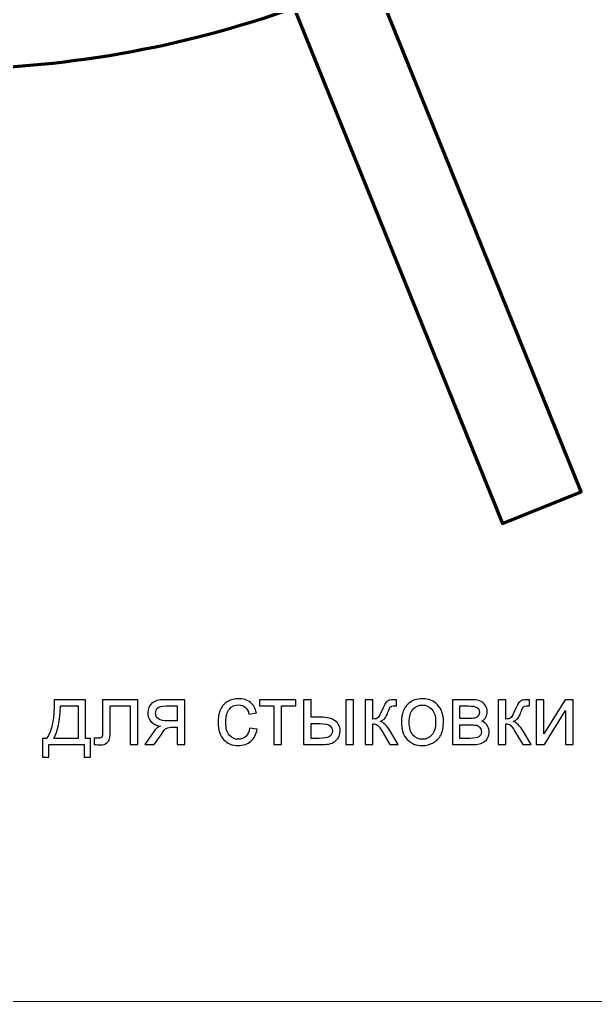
# Model space of a CAD drawing. Header units: centimetres. Extents: x -343 to 358, y -257 to 272.
# Drawn here: x -191.11 to -162.59, y -256.64 to -207.97 of the extents above; entities that cross this region are included whole.
import ezdxf

# ---------------------------------------------------------------- set-up
doc = ezdxf.new("R2010")
doc.units = ezdxf.units.CM
doc.header["$MEASUREMENT"] = 0
doc.layers.add('layer 1', color=7, linetype='Continuous')

msp = doc.modelspace()

# ---------------------------------------------------------------- linework, layer by layer
at = {"layer": 'layer 1', "color": 253, "lineweight": 20}
msp.add_open_spline([(-336.15246, -55.13063), (-336.15246, -55.13063), (-58.05242, -55.13063), (-58.05242, -55.13063), (-58.05242, -55.13063), (-54.20242, -55.13063), (-51.05242, -58.28063), (-51.05242, -62.13063), (-51.05242, -62.13063), (-51.05242, -62.13063), (-51.05242, -249.63733), (-51.05242, -249.63733), (-51.05242, -249.63733), (-51.05242, -253.48733), (-54.20242, -256.63733), (-58.05242, -256.63733), (-58.05242, -256.63733), (-58.05242, -256.63733), (-336.15246, -256.63733), (-336.15246, -256.63733), (-336.15246, -256.63733), (-340.00246, -256.63733), (-343.15246, -253.48733), (-343.15246, -249.63733), (-343.15246, -249.63733), (-343.15246, -249.63733), (-343.15246, -62.13063), (-343.15246, -62.13063), (-343.15246, -62.13063), (-343.15246, -58.28063), (-340.00246, -55.13063), (-336.15246, -55.13063)], degree=3, knots=[0, 0, 0, 0, 0.11111111, 0.11111111, 0.11111111, 0.11111111, 0.22222222, 0.22222222, 0.22222222, 0.22222222, 0.33333333, 0.33333333, 0.33333333, 0.33333333, 0.44444444, 0.44444444, 0.44444444, 0.44444444, 0.55555556, 0.55555556, 0.55555556, 0.55555556, 0.66666667, 0.66666667, 0.66666667, 0.66666667, 0.77777778, 0.77777778, 0.77777778, 0.77777778, 1, 1, 1, 1], dxfattribs=at)
at = {"layer": 'layer 1', "color": 30, "lineweight": 100}
msp.add_open_spline([(-244.21082, -159.05206), (-244.02859, -167.32391), (-241.78879, -175.10636), (-237.99276, -181.88199), (-237.99276, -181.88199), (-232.613, -191.4845), (-225.2646, -197.82551), (-231.62521, -207.25549), (-231.62521, -207.25549), (-231.62521, -207.25549), (-246.23926, -228.92172), (-246.23926, -228.92172), (-246.23926, -228.92172), (-247.02463, -230.08608), (-246.71552, -231.67634), (-245.55115, -232.46171), (-245.55115, -232.46171), (-245.55115, -232.46171), (-245.46826, -232.51762), (-245.46826, -232.51762), (-245.46826, -232.51762), (-244.30388, -233.303), (-242.71364, -232.99387), (-241.92827, -231.82951), (-241.92827, -231.82951), (-241.92827, -231.82951), (-229.20597, -212.96792), (-229.20597, -212.96792), (-229.20597, -212.96792), (-223.07159, -203.87332), (-211.82309, -210.45206), (-195.22369, -210.45206), (-195.22369, -210.45206), (-189.0042, -210.45206), (-183.04294, -209.37206), (-177.51373, -207.39163), (-177.51373, -207.39163), (-177.51373, -207.39163), (-179.01207, -203.68313), (-179.01207, -203.68313), (-179.01207, -203.68313), (-179.01207, -203.68313), (-175.1179, -202.10978), (-175.1179, -202.10978), (-175.1179, -202.10978), (-175.1179, -202.10978), (-173.61991, -205.81742), (-173.61991, -205.81742), (-173.61991, -205.81742), (-173.61991, -205.81742), (-173.6199, -205.81742), (-173.6199, -205.81742), (-173.6199, -205.81742), (-167.33846, -202.83171), (-164.54888, -198.38596), (-165.5778, -196.96976), (-165.5778, -196.96976), (-165.5778, -196.96976), (-166.75375, -195.35121), (-166.75375, -195.35121), (-166.75375, -195.35121), (-166.75375, -195.35121), (-168.45168, -196.58695), (-168.45168, -196.58695), (-168.45168, -196.58695), (-168.45168, -196.58695), (-169.63323, -194.96068), (-169.63323, -194.96068), (-169.63323, -194.96068), (-174.99706, -198.67414), (-181.21162, -201.26057), (-187.92229, -202.3597), (-187.92229, -202.3597), (-187.92229, -202.3597), (-187.92224, -202.36009), (-187.92224, -202.36009), (-187.92224, -202.36009), (-187.92224, -202.36009), (-187.64343, -204.34394), (-187.64343, -204.34394), (-187.64343, -204.34394), (-187.64343, -204.34394), (-189.72335, -204.63361), (-189.72335, -204.63361), (-189.72335, -204.63361), (-189.72335, -204.63361), (-190.002, -202.65091), (-190.002, -202.65091), (-190.002, -202.65091), (-190.002, -202.65091), (-190.00203, -202.65071), (-190.00203, -202.65071), (-190.00203, -202.65071), (-191.71533, -202.84967), (-193.45776, -202.95206), (-195.22369, -202.95206), (-195.22369, -202.95206), (-196.45552, -202.95206), (-197.67513, -202.9002), (-198.88195, -202.80309), (-198.88195, -202.80309), (-198.88195, -202.80309), (-198.8822, -202.80548), (-198.8822, -202.80548), (-198.8822, -202.80548), (-198.8822, -202.80548), (-199.09133, -204.79518), (-199.09133, -204.79518), (-199.09133, -204.79518), (-199.09133, -204.79518), (-201.18008, -204.57818), (-201.18008, -204.57818), (-201.18008, -204.57818), (-201.18008, -204.57818), (-200.97096, -202.58848), (-200.97096, -202.58848), (-200.97096, -202.58848), (-200.97096, -202.58848), (-200.97084, -202.58736), (-200.97084, -202.58736), (-200.97084, -202.58736), (-203.95783, -202.20658), (-206.85253, -201.5312), (-209.62687, -200.59447), (-209.62687, -200.59447), (-209.62687, -200.59447), (-210.3123, -202.47769), (-210.3123, -202.47769), (-210.3123, -202.47769), (-210.3123, -202.47769), (-212.2856, -201.7593), (-212.2856, -201.7593), (-212.2856, -201.7593), (-212.2856, -201.7593), (-211.60043, -199.87682), (-211.60043, -199.87682), (-211.60043, -199.87682), (-214.3836, -198.78889), (-217.03158, -197.43145), (-219.5128, -195.83703), (-219.5128, -195.83703), (-219.5128, -195.83703), (-220.63325, -197.49817), (-220.63325, -197.49817), (-220.63325, -197.49817), (-220.63325, -197.49817), (-222.37313, -196.32223), (-222.37313, -196.32223), (-222.37313, -196.32223), (-222.37313, -196.32223), (-221.25261, -194.661), (-221.25261, -194.661), (-221.25261, -194.661), (-223.6738, -192.94081), (-225.91761, -190.98726), (-227.95117, -188.83304), (-227.95117, -188.83304), (-227.95117, -188.83304), (-229.44019, -190.17377), (-229.44019, -190.17377), (-229.44019, -190.17377), (-229.44019, -190.17377), (-230.84395, -188.61188), (-230.84395, -188.61188), (-230.84395, -188.61188), (-230.84395, -188.61188), (-229.35782, -187.27376), (-229.35782, -187.27376), (-229.35782, -187.27376), (-231.28605, -185.03132), (-232.99693, -182.59665), (-234.45804, -180.00255), (-234.45804, -180.00255), (-234.45804, -180.00255), (-236.22626, -180.94273), (-236.22626, -180.94273), (-236.22626, -180.94273), (-236.22626, -180.94273), (-237.21375, -179.08939), (-237.21375, -179.08939), (-237.21375, -179.08939), (-237.21375, -179.08939), (-235.44549, -178.14919), (-235.44549, -178.14919), (-235.44549, -178.14919), (-236.76749, -175.52199), (-237.8396, -172.74747), (-238.63077, -169.85684), (-238.63077, -169.85684), (-238.63077, -169.85684), (-240.57357, -170.34123), (-240.57357, -170.34123), (-240.57357, -170.34123), (-240.57357, -170.34123), (-241.08005, -168.30322), (-241.08005, -168.30322), (-241.08005, -168.30322), (-241.08005, -168.30322), (-239.13748, -167.81888), (-239.13748, -167.81888), (-239.13748, -167.81888), (-239.77093, -164.98812), (-240.13768, -162.05663), (-240.20977, -159.05206), (-240.20977, -159.05206), (-240.20977, -159.05206), (-244.21082, -159.05206), (-244.21082, -159.05206)], degree=3, knots=[0, 0, 0, 0, 0.01886792, 0.01886792, 0.01886792, 0.01886792, 0.03773585, 0.03773585, 0.03773585, 0.03773585, 0.05660377, 0.05660377, 0.05660377, 0.05660377, 0.0754717, 0.0754717, 0.0754717, 0.0754717, 0.09433962, 0.09433962, 0.09433962, 0.09433962, 0.11320755, 0.11320755, 0.11320755, 0.11320755, 0.13207547, 0.13207547, 0.13207547, 0.13207547, 0.1509434, 0.1509434, 0.1509434, 0.1509434, 0.16981132, 0.16981132, 0.16981132, 0.16981132, 0.18867925, 0.18867925, 0.18867925, 0.18867925, 0.20754717, 0.20754717, 0.20754717, 0.20754717, 0.22641509, 0.22641509, 0.22641509, 0.22641509, 0.24528302, 0.24528302, 0.24528302, 0.24528302, 0.26415094, 0.26415094, 0.26415094, 0.26415094, 0.28301887, 0.28301887, 0.28301887, 0.28301887, 0.30188679, 0.30188679, 0.30188679, 0.30188679, 0.32075472, 0.32075472, 0.32075472, 0.32075472, 0.33962264, 0.33962264, 0.33962264, 0.33962264, 0.35849057, 0.35849057, 0.35849057, 0.35849057, 0.37735849, 0.37735849, 0.37735849, 0.37735849, 0.39622642, 0.39622642, 0.39622642, 0.39622642, 0.41509434, 0.41509434, 0.41509434, 0.41509434, 0.43396226, 0.43396226, 0.43396226, 0.43396226, 0.45283019, 0.45283019, 0.45283019, 0.45283019, 0.47169811, 0.47169811, 0.47169811, 0.47169811, 0.49056604, 0.49056604, 0.49056604, 0.49056604, 0.50943396, 0.50943396, 0.50943396, 0.50943396, 0.52830189, 0.52830189, 0.52830189, 0.52830189, 0.54716981, 0.54716981, 0.54716981, 0.54716981, 0.56603774, 0.56603774, 0.56603774, 0.56603774, 0.58490566, 0.58490566, 0.58490566, 0.58490566, 0.60377358, 0.60377358, 0.60377358, 0.60377358, 0.62264151, 0.62264151, 0.62264151, 0.62264151, 0.64150943, 0.64150943, 0.64150943, 0.64150943, 0.66037736, 0.66037736, 0.66037736, 0.66037736, 0.67924528, 0.67924528, 0.67924528, 0.67924528, 0.69811321, 0.69811321, 0.69811321, 0.69811321, 0.71698113, 0.71698113, 0.71698113, 0.71698113, 0.73584906, 0.73584906, 0.73584906, 0.73584906, 0.75471698, 0.75471698, 0.75471698, 0.75471698, 0.77358491, 0.77358491, 0.77358491, 0.77358491, 0.79245283, 0.79245283, 0.79245283, 0.79245283, 0.81132075, 0.81132075, 0.81132075, 0.81132075, 0.83018868, 0.83018868, 0.83018868, 0.83018868, 0.8490566, 0.8490566, 0.8490566, 0.8490566, 0.86792453, 0.86792453, 0.86792453, 0.86792453, 0.88679245, 0.88679245, 0.88679245, 0.88679245, 0.90566038, 0.90566038, 0.90566038, 0.90566038, 0.9245283, 0.9245283, 0.9245283, 0.9245283, 0.94339623, 0.94339623, 0.94339623, 0.94339623, 0.96226415, 0.96226415, 0.96226415, 0.96226415, 1, 1, 1, 1], dxfattribs=at)
at = {"layer": 'layer 1', "color": 142, "lineweight": 100}
for points, knots in [([(-120.98793, -205.01733), (-116.97367, -205.01733), (-112.95941, -204.5322), (-109.05362, -203.56193), (-109.05362, -203.56193), (-104.36454, -202.39707), (-99.62153, -204.66183), (-97.57962, -209.04074), (-97.57962, -209.04074), (-97.57962, -209.04074), (-87.11584, -231.4804), (-87.11584, -231.4804), (-87.11584, -231.4804), (-86.52229, -232.75329), (-84.99996, -233.30735), (-83.72707, -232.71381), (-83.72707, -232.71381), (-83.72707, -232.71381), (-83.63644, -232.67155), (-83.63644, -232.67155), (-83.63644, -232.67155), (-82.36355, -232.07801), (-81.80947, -230.55569), (-82.40303, -229.28279), (-82.40303, -229.28279), (-82.40303, -229.28279), (-93.08351, -206.37844), (-93.08351, -206.37844), (-93.08351, -206.37844), (-95.05726, -202.14571), (-93.9162, -197.26571), (-90.27063, -194.34659), (-90.27063, -194.34659), (-82.6485, -188.24332), (-77.61689, -180.25397), (-76.98206, -172.27599), (-76.98206, -172.27599), (-76.98206, -172.27599), (-76.98793, -170.02599), (-76.98793, -170.02599), (-76.98793, -170.02599), (-76.98793, -170.02599), (-81.18793, -170.02599), (-81.18793, -170.02599), (-81.18793, -170.02599), (-81.18793, -170.02599), (-81.18793, -172.27599), (-81.18793, -172.27599), (-81.18793, -172.27599), (-82.91982, -187.92449), (-103.97157, -197.7629), (-117.98703, -197.76332), (-117.98703, -197.76332), (-117.98703, -197.76332), (-118.88793, -197.76332), (-118.88793, -197.76332), (-118.88793, -197.76332), (-118.88793, -197.76332), (-118.88793, -201.77599), (-118.88793, -201.77599), (-118.88793, -201.77599), (-118.88793, -201.77599), (-123.08793, -201.77599), (-123.08793, -201.77599), (-123.08793, -201.77599), (-123.08793, -201.77599), (-123.08793, -197.76332), (-123.08793, -197.76332), (-123.08793, -197.76332), (-123.08793, -197.76332), (-123.98883, -197.76332), (-123.98883, -197.76332), (-123.98883, -197.76332), (-138.00429, -197.7629), (-159.05604, -187.92449), (-160.78793, -172.27599), (-160.78793, -172.27599), (-160.78793, -172.27599), (-160.78793, -170.02599), (-160.78793, -170.02599), (-160.78793, -170.02599), (-160.78793, -170.02599), (-164.98793, -170.02599), (-164.98793, -170.02599), (-164.98793, -170.02599), (-164.98793, -170.02599), (-164.9938, -172.27599), (-164.9938, -172.27599), (-164.9938, -172.27599), (-164.35897, -180.25397), (-159.32736, -188.24332), (-151.70523, -194.34659), (-151.70523, -194.34659), (-148.05966, -197.26571), (-146.9186, -202.14571), (-148.89235, -206.37844), (-148.89235, -206.37844), (-148.89235, -206.37844), (-159.57283, -229.28279), (-159.57283, -229.28279), (-159.57283, -229.28279), (-160.16639, -230.55569), (-159.61231, -232.07801), (-158.33942, -232.67155), (-158.33942, -232.67155), (-158.33942, -232.67155), (-158.24879, -232.71381), (-158.24879, -232.71381), (-158.24879, -232.71381), (-156.9759, -233.30735), (-155.45357, -232.75329), (-154.86002, -231.4804), (-154.86002, -231.4804), (-154.86002, -231.4804), (-144.39624, -209.04074), (-144.39624, -209.04074), (-144.39624, -209.04074), (-142.35433, -204.66183), (-137.61132, -202.39707), (-132.92224, -203.56193), (-132.92224, -203.56193), (-129.01645, -204.5322), (-125.00219, -205.01733), (-120.98793, -205.01733)], [0, 0, 0, 0, 0.03125, 0.03125, 0.03125, 0.03125, 0.0625, 0.0625, 0.0625, 0.0625, 0.09375, 0.09375, 0.09375, 0.09375, 0.125, 0.125, 0.125, 0.125, 0.15625, 0.15625, 0.15625, 0.15625, 0.1875, 0.1875, 0.1875, 0.1875, 0.21875, 0.21875, 0.21875, 0.21875, 0.25, 0.25, 0.25, 0.25, 0.28125, 0.28125, 0.28125, 0.28125, 0.3125, 0.3125, 0.3125, 0.3125, 0.34375, 0.34375, 0.34375, 0.34375, 0.375, 0.375, 0.375, 0.375, 0.40625, 0.40625, 0.40625, 0.40625, 0.4375, 0.4375, 0.4375, 0.4375, 0.46875, 0.46875, 0.46875, 0.46875, 0.5, 0.5, 0.5, 0.5, 0.53125, 0.53125, 0.53125, 0.53125, 0.5625, 0.5625, 0.5625, 0.5625, 0.59375, 0.59375, 0.59375, 0.59375, 0.625, 0.625, 0.625, 0.625, 0.65625, 0.65625, 0.65625, 0.65625, 0.6875, 0.6875, 0.6875, 0.6875, 0.71875, 0.71875, 0.71875, 0.71875, 0.75, 0.75, 0.75, 0.75, 0.78125, 0.78125, 0.78125, 0.78125, 0.8125, 0.8125, 0.8125, 0.8125, 0.84375, 0.84375, 0.84375, 0.84375, 0.875, 0.875, 0.875, 0.875, 0.90625, 0.90625, 0.90625, 0.90625, 0.9375, 0.9375, 0.9375, 0.9375, 1, 1, 1, 1]), ([(-190.7557, -174.61661), (-190.7557, -174.61661), (-186.86152, -173.04329), (-186.86152, -173.04329), (-186.86152, -173.04329), (-186.86152, -173.04329), (-163.29247, -231.37871), (-163.29247, -231.37871), (-163.29247, -231.37871), (-163.29247, -231.37871), (-167.18664, -232.95206), (-167.18664, -232.95206), (-167.18664, -232.95206), (-167.18664, -232.95206), (-190.7557, -174.61661), (-190.7557, -174.61661)], [0, 0, 0, 0, 0.2, 0.2, 0.2, 0.2, 0.4, 0.4, 0.4, 0.4, 0.6, 0.6, 0.6, 0.6, 1, 1, 1, 1])]:
    msp.add_open_spline(points, degree=3, knots=knots, dxfattribs=at)
at = {"layer": 'layer 1', "color": 242}
for points, knots in [([(-189.39792, -241.68192), (-189.39792, -241.68192), (-187.84563, -241.68192), (-187.84563, -241.68192), (-187.84563, -241.68192), (-187.84563, -241.68192), (-187.84563, -243.59869), (-187.84563, -243.59869), (-187.84563, -243.59869), (-187.84563, -243.59869), (-187.6055, -243.59869), (-187.6055, -243.59869), (-187.6055, -243.59869), (-187.6055, -243.59869), (-187.6055, -244.53778), (-187.6055, -244.53778), (-187.6055, -244.53778), (-187.6055, -244.53778), (-187.91424, -244.53778), (-187.91424, -244.53778), (-187.91424, -244.53778), (-187.91424, -244.53778), (-187.91424, -243.90743), (-187.91424, -243.90743), (-187.91424, -243.90743), (-187.91424, -243.90743), (-189.66807, -243.90743), (-189.66807, -243.90743), (-189.66807, -243.90743), (-189.66807, -243.90743), (-189.66807, -244.53778), (-189.66807, -244.53778), (-189.66807, -244.53778), (-189.66807, -244.53778), (-189.97681, -244.53778), (-189.97681, -244.53778), (-189.97681, -244.53778), (-189.97681, -244.53778), (-189.97681, -243.59869), (-189.97681, -243.59869), (-189.97681, -243.59869), (-189.97681, -243.59869), (-189.77956, -243.59869), (-189.77956, -243.59869), (-189.77956, -243.59869), (-189.5137, -243.23777), (-189.38648, -242.59885), (-189.39792, -241.68192)], [0, 0, 0, 0, 0.07692308, 0.07692308, 0.07692308, 0.07692308, 0.15384615, 0.15384615, 0.15384615, 0.15384615, 0.23076923, 0.23076923, 0.23076923, 0.23076923, 0.30769231, 0.30769231, 0.30769231, 0.30769231, 0.38461538, 0.38461538, 0.38461538, 0.38461538, 0.46153846, 0.46153846, 0.46153846, 0.46153846, 0.53846154, 0.53846154, 0.53846154, 0.53846154, 0.61538462, 0.61538462, 0.61538462, 0.61538462, 0.69230769, 0.69230769, 0.69230769, 0.69230769, 0.76923077, 0.76923077, 0.76923077, 0.76923077, 0.84615385, 0.84615385, 0.84615385, 0.84615385, 1, 1, 1, 1]), ([(-187.00732, -241.68192), (-187.00732, -241.68192), (-185.25349, -241.68192), (-185.25349, -241.68192), (-185.25349, -241.68192), (-185.25349, -241.68192), (-185.25349, -243.90529), (-185.25349, -243.90529), (-185.25349, -243.90529), (-185.25349, -243.90529), (-185.63085, -243.90529), (-185.63085, -243.90529), (-185.63085, -243.90529), (-185.63085, -243.90529), (-185.63085, -241.99495), (-185.63085, -241.99495), (-185.63085, -241.99495), (-185.63085, -241.99495), (-186.62997, -241.99495), (-186.62997, -241.99495), (-186.62997, -241.99495), (-186.62997, -241.99495), (-186.62997, -243.10199), (-186.62997, -243.10199), (-186.62997, -243.10199), (-186.62997, -243.35999), (-186.63854, -243.53008), (-186.65498, -243.61298), (-186.65498, -243.61298), (-186.67213, -243.69517), (-186.71787, -243.76664), (-186.79292, -243.8281), (-186.79292, -243.8281), (-186.86867, -243.88956), (-186.9773, -243.92029), (-187.11952, -243.92029), (-187.11952, -243.92029), (-187.20743, -243.92029), (-187.30891, -243.91458), (-187.42326, -243.90386), (-187.42326, -243.90386), (-187.42326, -243.90386), (-187.42326, -243.59011), (-187.42326, -243.59011), (-187.42326, -243.59011), (-187.42326, -243.59011), (-187.25817, -243.59011), (-187.25817, -243.59011), (-187.25817, -243.59011), (-187.18027, -243.59011), (-187.12453, -243.58225), (-187.09094, -243.56581), (-187.09094, -243.56581), (-187.05735, -243.55009), (-187.03519, -243.52436), (-187.02376, -243.48934), (-187.02376, -243.48934), (-187.01304, -243.45432), (-187.00732, -243.34069), (-187.00732, -243.14844), (-187.00732, -243.14844), (-187.00732, -243.14844), (-187.00732, -241.68192), (-187.00732, -241.68192)], [0, 0, 0, 0, 0.05882353, 0.05882353, 0.05882353, 0.05882353, 0.11764706, 0.11764706, 0.11764706, 0.11764706, 0.17647059, 0.17647059, 0.17647059, 0.17647059, 0.23529412, 0.23529412, 0.23529412, 0.23529412, 0.29411765, 0.29411765, 0.29411765, 0.29411765, 0.35294118, 0.35294118, 0.35294118, 0.35294118, 0.41176471, 0.41176471, 0.41176471, 0.41176471, 0.47058824, 0.47058824, 0.47058824, 0.47058824, 0.52941176, 0.52941176, 0.52941176, 0.52941176, 0.58823529, 0.58823529, 0.58823529, 0.58823529, 0.64705882, 0.64705882, 0.64705882, 0.64705882, 0.70588235, 0.70588235, 0.70588235, 0.70588235, 0.76470588, 0.76470588, 0.76470588, 0.76470588, 0.82352941, 0.82352941, 0.82352941, 0.82352941, 0.88235294, 0.88235294, 0.88235294, 0.88235294, 1, 1, 1, 1]), ([(-182.93579, -241.68192), (-182.93579, -241.68192), (-182.93579, -243.90743), (-182.93579, -243.90743), (-182.93579, -243.90743), (-182.93579, -243.90743), (-183.31314, -243.90743), (-183.31314, -243.90743), (-183.31314, -243.90743), (-183.31314, -243.90743), (-183.31314, -243.04124), (-183.31314, -243.04124), (-183.31314, -243.04124), (-183.31314, -243.04124), (-183.53041, -243.04124), (-183.53041, -243.04124), (-183.53041, -243.04124), (-183.66262, -243.04124), (-183.76125, -243.05839), (-183.82628, -243.09341), (-183.82628, -243.09341), (-183.89132, -243.12843), (-183.98637, -243.23777), (-184.11144, -243.42288), (-184.11144, -243.42288), (-184.11144, -243.42288), (-184.44305, -243.90743), (-184.44305, -243.90743), (-184.44305, -243.90743), (-184.44305, -243.90743), (-184.91045, -243.90743), (-184.91045, -243.90743), (-184.91045, -243.90743), (-184.91045, -243.90743), (-184.50309, -243.30996), (-184.50309, -243.30996), (-184.50309, -243.30996), (-184.37873, -243.127), (-184.25438, -243.02409), (-184.13074, -243.0005), (-184.13074, -243.0005), (-184.34586, -242.9712), (-184.50594, -242.8933), (-184.61029, -242.76752), (-184.61029, -242.76752), (-184.71463, -242.64173), (-184.7668, -242.49665), (-184.7668, -242.33299), (-184.7668, -242.33299), (-184.7668, -242.13931), (-184.69891, -241.9828), (-184.5624, -241.86273), (-184.5624, -241.86273), (-184.4259, -241.74195), (-184.22793, -241.68192), (-183.96922, -241.68192), (-183.96922, -241.68192), (-183.96922, -241.68192), (-182.93579, -241.68192), (-182.93579, -241.68192)], [0, 0, 0, 0, 0.0625, 0.0625, 0.0625, 0.0625, 0.125, 0.125, 0.125, 0.125, 0.1875, 0.1875, 0.1875, 0.1875, 0.25, 0.25, 0.25, 0.25, 0.3125, 0.3125, 0.3125, 0.3125, 0.375, 0.375, 0.375, 0.375, 0.4375, 0.4375, 0.4375, 0.4375, 0.5, 0.5, 0.5, 0.5, 0.5625, 0.5625, 0.5625, 0.5625, 0.625, 0.625, 0.625, 0.625, 0.6875, 0.6875, 0.6875, 0.6875, 0.75, 0.75, 0.75, 0.75, 0.8125, 0.8125, 0.8125, 0.8125, 0.875, 0.875, 0.875, 0.875, 1, 1, 1, 1]), ([(-179.72259, -243.09269), (-179.72259, -243.09269), (-179.35381, -243.14415), (-179.35381, -243.14415), (-179.35381, -243.14415), (-179.39455, -243.39786), (-179.49746, -243.59583), (-179.66398, -243.73948), (-179.66398, -243.73948), (-179.8305, -243.88313), (-180.03562, -243.9546), (-180.27789, -243.9546), (-180.27789, -243.9546), (-180.58163, -243.9546), (-180.82605, -243.85526), (-181.01044, -243.65658), (-181.01044, -243.65658), (-181.19554, -243.4579), (-181.28774, -243.17345), (-181.28774, -242.80325), (-181.28774, -242.80325), (-181.28774, -242.56312), (-181.24771, -242.35372), (-181.16839, -242.17362), (-181.16839, -242.17362), (-181.08906, -241.99423), (-180.96827, -241.85916), (-180.80533, -241.76982), (-180.80533, -241.76982), (-180.6431, -241.67977), (-180.46657, -241.63475), (-180.27504, -241.63475), (-180.27504, -241.63475), (-180.03419, -241.63475), (-179.83622, -241.6955), (-179.68328, -241.81771), (-179.68328, -241.81771), (-179.52962, -241.93992), (-179.431, -242.11358), (-179.38812, -242.33799), (-179.38812, -242.33799), (-179.38812, -242.33799), (-179.7526, -242.39374), (-179.7526, -242.39374), (-179.7526, -242.39374), (-179.78762, -242.24437), (-179.84909, -242.13216), (-179.93842, -242.05641), (-179.93842, -242.05641), (-180.02704, -241.98137), (-180.13424, -241.94349), (-180.26003, -241.94349), (-180.26003, -241.94349), (-180.45013, -241.94349), (-180.6045, -242.01138), (-180.72385, -242.14717), (-180.72385, -242.14717), (-180.84249, -242.28368), (-180.90181, -242.49808), (-180.90181, -242.79253), (-180.90181, -242.79253), (-180.90181, -243.09127), (-180.84464, -243.30781), (-180.73029, -243.44289), (-180.73029, -243.44289), (-180.61522, -243.57796), (-180.46585, -243.64586), (-180.28218, -243.64586), (-180.28218, -243.64586), (-180.13353, -243.64586), (-180.00989, -243.60083), (-179.91126, -243.51007), (-179.91126, -243.51007), (-179.81192, -243.42002), (-179.74903, -243.28066), (-179.72259, -243.09269)], [0, 0, 0, 0, 0.05, 0.05, 0.05, 0.05, 0.1, 0.1, 0.1, 0.1, 0.15, 0.15, 0.15, 0.15, 0.2, 0.2, 0.2, 0.2, 0.25, 0.25, 0.25, 0.25, 0.3, 0.3, 0.3, 0.3, 0.35, 0.35, 0.35, 0.35, 0.4, 0.4, 0.4, 0.4, 0.45, 0.45, 0.45, 0.45, 0.5, 0.5, 0.5, 0.5, 0.55, 0.55, 0.55, 0.55, 0.6, 0.6, 0.6, 0.6, 0.65, 0.65, 0.65, 0.65, 0.7, 0.7, 0.7, 0.7, 0.75, 0.75, 0.75, 0.75, 0.8, 0.8, 0.8, 0.8, 0.85, 0.85, 0.85, 0.85, 0.9, 0.9, 0.9, 0.9, 1, 1, 1, 1]), ([(-179.22946, -241.68192), (-179.22946, -241.68192), (-177.42846, -241.68192), (-177.42846, -241.68192), (-177.42846, -241.68192), (-177.42846, -241.68192), (-177.42846, -241.99495), (-177.42846, -241.99495), (-177.42846, -241.99495), (-177.42846, -241.99495), (-178.14029, -241.99495), (-178.14029, -241.99495), (-178.14029, -241.99495), (-178.14029, -241.99495), (-178.14029, -243.90743), (-178.14029, -243.90743), (-178.14029, -243.90743), (-178.14029, -243.90743), (-178.51764, -243.90743), (-178.51764, -243.90743), (-178.51764, -243.90743), (-178.51764, -243.90743), (-178.51764, -241.99495), (-178.51764, -241.99495), (-178.51764, -241.99495), (-178.51764, -241.99495), (-179.22946, -241.99495), (-179.22946, -241.99495), (-179.22946, -241.99495), (-179.22946, -241.99495), (-179.22946, -241.68192), (-179.22946, -241.68192)], [0, 0, 0, 0, 0.11111111, 0.11111111, 0.11111111, 0.11111111, 0.22222222, 0.22222222, 0.22222222, 0.22222222, 0.33333333, 0.33333333, 0.33333333, 0.33333333, 0.44444444, 0.44444444, 0.44444444, 0.44444444, 0.55555556, 0.55555556, 0.55555556, 0.55555556, 0.66666667, 0.66666667, 0.66666667, 0.66666667, 0.77777778, 0.77777778, 0.77777778, 0.77777778, 1, 1, 1, 1]), ([(-177.0554, -241.68192), (-177.0554, -241.68192), (-176.67805, -241.68192), (-176.67805, -241.68192), (-176.67805, -241.68192), (-176.67805, -241.68192), (-176.67805, -242.5524), (-176.67805, -242.5524), (-176.67805, -242.5524), (-176.67805, -242.5524), (-176.20207, -242.5524), (-176.20207, -242.5524), (-176.20207, -242.5524), (-175.89119, -242.5524), (-175.65249, -242.61243), (-175.48454, -242.73321), (-175.48454, -242.73321), (-175.31659, -242.85399), (-175.23297, -243.02051), (-175.23297, -243.23277), (-175.23297, -243.23277), (-175.23297, -243.41859), (-175.30301, -243.57725), (-175.44308, -243.70946), (-175.44308, -243.70946), (-175.58316, -243.84168), (-175.80686, -243.90743), (-176.11488, -243.90743), (-176.11488, -243.90743), (-176.11488, -243.90743), (-177.0554, -243.90743), (-177.0554, -243.90743), (-177.0554, -243.90743), (-177.0554, -243.90743), (-177.0554, -241.68192), (-177.0554, -241.68192)], [0, 0, 0, 0, 0.1, 0.1, 0.1, 0.1, 0.2, 0.2, 0.2, 0.2, 0.3, 0.3, 0.3, 0.3, 0.4, 0.4, 0.4, 0.4, 0.5, 0.5, 0.5, 0.5, 0.6, 0.6, 0.6, 0.6, 0.7, 0.7, 0.7, 0.7, 0.8, 0.8, 0.8, 0.8, 1, 1, 1, 1]), ([(-174.94996, -241.68192), (-174.94996, -241.68192), (-174.5726, -241.68192), (-174.5726, -241.68192), (-174.5726, -241.68192), (-174.5726, -241.68192), (-174.5726, -243.90743), (-174.5726, -243.90743), (-174.5726, -243.90743), (-174.5726, -243.90743), (-174.94996, -243.90743), (-174.94996, -243.90743), (-174.94996, -243.90743), (-174.94996, -243.90743), (-174.94996, -241.68192), (-174.94996, -241.68192)], [0, 0, 0, 0, 0.2, 0.2, 0.2, 0.2, 0.4, 0.4, 0.4, 0.4, 0.6, 0.6, 0.6, 0.6, 1, 1, 1, 1]), ([(-173.99014, -241.68192), (-173.99014, -241.68192), (-173.61279, -241.68192), (-173.61279, -241.68192), (-173.61279, -241.68192), (-173.61279, -241.68192), (-173.61279, -242.64245), (-173.61279, -242.64245), (-173.61279, -242.64245), (-173.49273, -242.64245), (-173.4084, -242.61958), (-173.3598, -242.57312), (-173.3598, -242.57312), (-173.31191, -242.52738), (-173.24116, -242.39374), (-173.14682, -242.17147), (-173.14682, -242.17147), (-173.0725, -241.99566), (-173.01246, -241.87988), (-172.96672, -241.82414), (-172.96672, -241.82414), (-172.92027, -241.76839), (-172.86738, -241.73051), (-172.80735, -241.71122), (-172.80735, -241.71122), (-172.7466, -241.69192), (-172.65012, -241.68192), (-172.5179, -241.68192), (-172.5179, -241.68192), (-172.5179, -241.68192), (-172.44215, -241.68192), (-172.44215, -241.68192), (-172.44215, -241.68192), (-172.44215, -241.68192), (-172.44215, -241.9928), (-172.44215, -241.9928), (-172.44215, -241.9928), (-172.44215, -241.9928), (-172.54721, -241.99066), (-172.54721, -241.99066), (-172.54721, -241.99066), (-172.64655, -241.99066), (-172.71015, -242.00567), (-172.73803, -242.03497), (-172.73803, -242.03497), (-172.76733, -242.0657), (-172.81235, -242.15718), (-172.87239, -242.30941), (-172.87239, -242.30941), (-172.92956, -242.4552), (-172.98173, -242.55597), (-173.02961, -242.61172), (-173.02961, -242.61172), (-173.07678, -242.66746), (-173.1504, -242.7182), (-173.24974, -242.76466), (-173.24974, -242.76466), (-173.0875, -242.80825), (-172.92742, -242.95905), (-172.77019, -243.21776), (-172.77019, -243.21776), (-172.77019, -243.21776), (-172.35639, -243.90743), (-172.35639, -243.90743), (-172.35639, -243.90743), (-172.35639, -243.90743), (-172.7709, -243.90743), (-172.7709, -243.90743), (-172.7709, -243.90743), (-172.7709, -243.90743), (-173.17898, -243.21991), (-173.17898, -243.21991), (-173.17898, -243.21991), (-173.26117, -243.08055), (-173.33264, -242.98907), (-173.39339, -242.94476), (-173.39339, -242.94476), (-173.45485, -242.90045), (-173.52775, -242.87829), (-173.61279, -242.87829), (-173.61279, -242.87829), (-173.61279, -242.87829), (-173.61279, -243.90743), (-173.61279, -243.90743), (-173.61279, -243.90743), (-173.61279, -243.90743), (-173.99014, -243.90743), (-173.99014, -243.90743), (-173.99014, -243.90743), (-173.99014, -243.90743), (-173.99014, -241.68192), (-173.99014, -241.68192)], [0, 0, 0, 0, 0.04166667, 0.04166667, 0.04166667, 0.04166667, 0.08333333, 0.08333333, 0.08333333, 0.08333333, 0.125, 0.125, 0.125, 0.125, 0.16666667, 0.16666667, 0.16666667, 0.16666667, 0.20833333, 0.20833333, 0.20833333, 0.20833333, 0.25, 0.25, 0.25, 0.25, 0.29166667, 0.29166667, 0.29166667, 0.29166667, 0.33333333, 0.33333333, 0.33333333, 0.33333333, 0.375, 0.375, 0.375, 0.375, 0.41666667, 0.41666667, 0.41666667, 0.41666667, 0.45833333, 0.45833333, 0.45833333, 0.45833333, 0.5, 0.5, 0.5, 0.5, 0.54166667, 0.54166667, 0.54166667, 0.54166667, 0.58333333, 0.58333333, 0.58333333, 0.58333333, 0.625, 0.625, 0.625, 0.625, 0.66666667, 0.66666667, 0.66666667, 0.66666667, 0.70833333, 0.70833333, 0.70833333, 0.70833333, 0.75, 0.75, 0.75, 0.75, 0.79166667, 0.79166667, 0.79166667, 0.79166667, 0.83333333, 0.83333333, 0.83333333, 0.83333333, 0.875, 0.875, 0.875, 0.875, 0.91666667, 0.91666667, 0.91666667, 0.91666667, 1, 1, 1, 1]), ([(-172.20344, -242.79467), (-172.20344, -242.38373), (-172.08909, -242.07928), (-171.85968, -241.88131), (-171.85968, -241.88131), (-171.66886, -241.71694), (-171.43516, -241.63475), (-171.16001, -241.63475), (-171.16001, -241.63475), (-170.85484, -241.63475), (-170.6047, -241.7348), (-170.41031, -241.93491), (-170.41031, -241.93491), (-170.21663, -242.13431), (-170.11944, -242.41089), (-170.11944, -242.76323), (-170.11944, -242.76323), (-170.11944, -243.0491), (-170.16232, -243.27351), (-170.24808, -243.43717), (-170.24808, -243.43717), (-170.33384, -243.60083), (-170.45891, -243.72805), (-170.62329, -243.81881), (-170.62329, -243.81881), (-170.78695, -243.90957), (-170.96633, -243.9546), (-171.16001, -243.9546), (-171.16001, -243.9546), (-171.47161, -243.9546), (-171.72318, -243.85526), (-171.91543, -243.65586), (-171.91543, -243.65586), (-172.10768, -243.45647), (-172.20344, -243.16917), (-172.20344, -242.79467)], [0, 0, 0, 0, 0.1, 0.1, 0.1, 0.1, 0.2, 0.2, 0.2, 0.2, 0.3, 0.3, 0.3, 0.3, 0.4, 0.4, 0.4, 0.4, 0.5, 0.5, 0.5, 0.5, 0.6, 0.6, 0.6, 0.6, 0.7, 0.7, 0.7, 0.7, 0.8, 0.8, 0.8, 0.8, 1, 1, 1, 1]), ([(-169.67705, -241.68192), (-169.67705, -241.68192), (-168.80871, -241.68192), (-168.80871, -241.68192), (-168.80871, -241.68192), (-168.59574, -241.68192), (-168.43708, -241.69978), (-168.33273, -241.73552), (-168.33273, -241.73552), (-168.22911, -241.77125), (-168.13977, -241.83629), (-168.06544, -241.93134), (-168.06544, -241.93134), (-167.9904, -242.02711), (-167.95324, -242.14074), (-167.95324, -242.27367), (-167.95324, -242.27367), (-167.95324, -242.38016), (-167.97539, -242.47307), (-168.01899, -242.55168), (-168.01899, -242.55168), (-168.0633, -242.63101), (-168.12905, -242.69748), (-168.21767, -242.75036), (-168.21767, -242.75036), (-168.11333, -242.78538), (-168.02685, -242.85042), (-167.95753, -242.94619), (-167.95753, -242.94619), (-167.88892, -243.04124), (-167.85461, -243.15487), (-167.85461, -243.28566), (-167.85461, -243.28566), (-167.86819, -243.49649), (-167.94395, -243.653), (-168.08045, -243.75449), (-168.08045, -243.75449), (-168.21696, -243.85669), (-168.41564, -243.90743), (-168.67578, -243.90743), (-168.67578, -243.90743), (-168.67578, -243.90743), (-169.67705, -243.90743), (-169.67705, -243.90743), (-169.67705, -243.90743), (-169.67705, -243.90743), (-169.67705, -241.68192), (-169.67705, -241.68192)], [0, 0, 0, 0, 0.07692308, 0.07692308, 0.07692308, 0.07692308, 0.15384615, 0.15384615, 0.15384615, 0.15384615, 0.23076923, 0.23076923, 0.23076923, 0.23076923, 0.30769231, 0.30769231, 0.30769231, 0.30769231, 0.38461538, 0.38461538, 0.38461538, 0.38461538, 0.46153846, 0.46153846, 0.46153846, 0.46153846, 0.53846154, 0.53846154, 0.53846154, 0.53846154, 0.61538462, 0.61538462, 0.61538462, 0.61538462, 0.69230769, 0.69230769, 0.69230769, 0.69230769, 0.76923077, 0.76923077, 0.76923077, 0.76923077, 0.84615385, 0.84615385, 0.84615385, 0.84615385, 1, 1, 1, 1]), ([(-167.40293, -241.68192), (-167.40293, -241.68192), (-167.02558, -241.68192), (-167.02558, -241.68192), (-167.02558, -241.68192), (-167.02558, -241.68192), (-167.02558, -242.64245), (-167.02558, -242.64245), (-167.02558, -242.64245), (-166.90552, -242.64245), (-166.82119, -242.61958), (-166.77259, -242.57312), (-166.77259, -242.57312), (-166.7247, -242.52738), (-166.65395, -242.39374), (-166.55961, -242.17147), (-166.55961, -242.17147), (-166.48529, -241.99566), (-166.42525, -241.87988), (-166.37951, -241.82414), (-166.37951, -241.82414), (-166.33306, -241.76839), (-166.28017, -241.73051), (-166.22014, -241.71122), (-166.22014, -241.71122), (-166.15939, -241.69192), (-166.06291, -241.68192), (-165.93069, -241.68192), (-165.93069, -241.68192), (-165.93069, -241.68192), (-165.85494, -241.68192), (-165.85494, -241.68192), (-165.85494, -241.68192), (-165.85494, -241.68192), (-165.85494, -241.9928), (-165.85494, -241.9928), (-165.85494, -241.9928), (-165.85494, -241.9928), (-165.96, -241.99066), (-165.96, -241.99066), (-165.96, -241.99066), (-166.05934, -241.99066), (-166.12294, -242.00567), (-166.15082, -242.03497), (-166.15082, -242.03497), (-166.18012, -242.0657), (-166.22514, -242.15718), (-166.28518, -242.30941), (-166.28518, -242.30941), (-166.34235, -242.4552), (-166.39452, -242.55597), (-166.4424, -242.61172), (-166.4424, -242.61172), (-166.48957, -242.66746), (-166.56319, -242.7182), (-166.66253, -242.76466), (-166.66253, -242.76466), (-166.50029, -242.80825), (-166.34021, -242.95905), (-166.18298, -243.21776), (-166.18298, -243.21776), (-166.18298, -243.21776), (-165.76918, -243.90743), (-165.76918, -243.90743), (-165.76918, -243.90743), (-165.76918, -243.90743), (-166.18369, -243.90743), (-166.18369, -243.90743), (-166.18369, -243.90743), (-166.18369, -243.90743), (-166.59177, -243.21991), (-166.59177, -243.21991), (-166.59177, -243.21991), (-166.67396, -243.08055), (-166.74543, -242.98907), (-166.80618, -242.94476), (-166.80618, -242.94476), (-166.86764, -242.90045), (-166.94054, -242.87829), (-167.02558, -242.87829), (-167.02558, -242.87829), (-167.02558, -242.87829), (-167.02558, -243.90743), (-167.02558, -243.90743), (-167.02558, -243.90743), (-167.02558, -243.90743), (-167.40293, -243.90743), (-167.40293, -243.90743), (-167.40293, -243.90743), (-167.40293, -243.90743), (-167.40293, -241.68192), (-167.40293, -241.68192)], [0, 0, 0, 0, 0.04166667, 0.04166667, 0.04166667, 0.04166667, 0.08333333, 0.08333333, 0.08333333, 0.08333333, 0.125, 0.125, 0.125, 0.125, 0.16666667, 0.16666667, 0.16666667, 0.16666667, 0.20833333, 0.20833333, 0.20833333, 0.20833333, 0.25, 0.25, 0.25, 0.25, 0.29166667, 0.29166667, 0.29166667, 0.29166667, 0.33333333, 0.33333333, 0.33333333, 0.33333333, 0.375, 0.375, 0.375, 0.375, 0.41666667, 0.41666667, 0.41666667, 0.41666667, 0.45833333, 0.45833333, 0.45833333, 0.45833333, 0.5, 0.5, 0.5, 0.5, 0.54166667, 0.54166667, 0.54166667, 0.54166667, 0.58333333, 0.58333333, 0.58333333, 0.58333333, 0.625, 0.625, 0.625, 0.625, 0.66666667, 0.66666667, 0.66666667, 0.66666667, 0.70833333, 0.70833333, 0.70833333, 0.70833333, 0.75, 0.75, 0.75, 0.75, 0.79166667, 0.79166667, 0.79166667, 0.79166667, 0.83333333, 0.83333333, 0.83333333, 0.83333333, 0.875, 0.875, 0.875, 0.875, 0.91666667, 0.91666667, 0.91666667, 0.91666667, 1, 1, 1, 1]), ([(-165.52261, -241.68192), (-165.52261, -241.68192), (-165.14526, -241.68192), (-165.14526, -241.68192), (-165.14526, -241.68192), (-165.14526, -241.68192), (-165.14526, -243.37928), (-165.14526, -243.37928), (-165.14526, -243.37928), (-165.14526, -243.37928), (-164.09682, -241.68192), (-164.09682, -241.68192), (-164.09682, -241.68192), (-164.09682, -241.68192), (-163.6916, -241.68192), (-163.6916, -241.68192), (-163.6916, -241.68192), (-163.6916, -241.68192), (-163.6916, -243.90743), (-163.6916, -243.90743), (-163.6916, -243.90743), (-163.6916, -243.90743), (-164.06895, -243.90743), (-164.06895, -243.90743), (-164.06895, -243.90743), (-164.06895, -243.90743), (-164.06895, -242.22079), (-164.06895, -242.22079), (-164.06895, -242.22079), (-164.06895, -242.22079), (-165.11595, -243.90743), (-165.11595, -243.90743), (-165.11595, -243.90743), (-165.11595, -243.90743), (-165.52261, -243.90743), (-165.52261, -243.90743), (-165.52261, -243.90743), (-165.52261, -243.90743), (-165.52261, -241.68192), (-165.52261, -241.68192)], [0, 0, 0, 0, 0.09090909, 0.09090909, 0.09090909, 0.09090909, 0.18181818, 0.18181818, 0.18181818, 0.18181818, 0.27272727, 0.27272727, 0.27272727, 0.27272727, 0.36363636, 0.36363636, 0.36363636, 0.36363636, 0.45454545, 0.45454545, 0.45454545, 0.45454545, 0.54545455, 0.54545455, 0.54545455, 0.54545455, 0.63636364, 0.63636364, 0.63636364, 0.63636364, 0.72727273, 0.72727273, 0.72727273, 0.72727273, 0.81818182, 0.81818182, 0.81818182, 0.81818182, 1, 1, 1, 1]), ([(-189.08489, -241.99495), (-189.11276, -242.71749), (-189.22425, -243.25207), (-189.41936, -243.59869), (-189.41936, -243.59869), (-189.41936, -243.59869), (-188.22299, -243.59869), (-188.22299, -243.59869), (-188.22299, -243.59869), (-188.22299, -243.59869), (-188.22299, -241.99495), (-188.22299, -241.99495), (-188.22299, -241.99495), (-188.22299, -241.99495), (-189.08489, -241.99495), (-189.08489, -241.99495)], [0, 0, 0, 0, 0.2, 0.2, 0.2, 0.2, 0.4, 0.4, 0.4, 0.4, 0.6, 0.6, 0.6, 0.6, 1, 1, 1, 1]), ([(-183.31314, -241.99495), (-183.31314, -241.99495), (-183.84915, -241.99495), (-183.84915, -241.99495), (-183.84915, -241.99495), (-184.07356, -241.99495), (-184.21864, -242.02997), (-184.28368, -242.1), (-184.28368, -242.1), (-184.34871, -242.17004), (-184.38087, -242.25223), (-184.38087, -242.34585), (-184.38087, -242.34585), (-184.38087, -242.47878), (-184.33299, -242.5767), (-184.23722, -242.63887), (-184.23722, -242.63887), (-184.14217, -242.70105), (-183.97279, -242.7325), (-183.7298, -242.7325), (-183.7298, -242.7325), (-183.7298, -242.7325), (-183.31314, -242.7325), (-183.31314, -242.7325), (-183.31314, -242.7325), (-183.31314, -242.7325), (-183.31314, -241.99495), (-183.31314, -241.99495)], [0, 0, 0, 0, 0.125, 0.125, 0.125, 0.125, 0.25, 0.25, 0.25, 0.25, 0.375, 0.375, 0.375, 0.375, 0.5, 0.5, 0.5, 0.5, 0.625, 0.625, 0.625, 0.625, 0.75, 0.75, 0.75, 0.75, 1, 1, 1, 1]), ([(-171.81752, -242.79539), (-171.81752, -243.07983), (-171.75534, -243.29281), (-171.63098, -243.4336), (-171.63098, -243.4336), (-171.50592, -243.5751), (-171.3494, -243.64586), (-171.16001, -243.64586), (-171.16001, -243.64586), (-170.97276, -243.64586), (-170.81696, -243.5751), (-170.6919, -243.43288), (-170.6919, -243.43288), (-170.56754, -243.29066), (-170.50536, -243.07411), (-170.50536, -242.78324), (-170.50536, -242.78324), (-170.50536, -242.5088), (-170.56826, -242.30083), (-170.69332, -242.16004), (-170.69332, -242.16004), (-170.81839, -242.01853), (-170.97419, -241.94778), (-171.16001, -241.94778), (-171.16001, -241.94778), (-171.3494, -241.94778), (-171.50592, -242.01782), (-171.63098, -242.15861), (-171.63098, -242.15861), (-171.75534, -242.2994), (-171.81752, -242.51166), (-171.81752, -242.79539)], [0, 0, 0, 0, 0.11111111, 0.11111111, 0.11111111, 0.11111111, 0.22222222, 0.22222222, 0.22222222, 0.22222222, 0.33333333, 0.33333333, 0.33333333, 0.33333333, 0.44444444, 0.44444444, 0.44444444, 0.44444444, 0.55555556, 0.55555556, 0.55555556, 0.55555556, 0.66666667, 0.66666667, 0.66666667, 0.66666667, 0.77777778, 0.77777778, 0.77777778, 0.77777778, 1, 1, 1, 1]), ([(-169.2997, -242.62101), (-169.2997, -242.62101), (-168.89947, -242.62101), (-168.89947, -242.62101), (-168.89947, -242.62101), (-168.7401, -242.62101), (-168.63004, -242.61243), (-168.57072, -242.59599), (-168.57072, -242.59599), (-168.51069, -242.57884), (-168.45709, -242.54525), (-168.40992, -242.49379), (-168.40992, -242.49379), (-168.36275, -242.44305), (-168.33917, -242.38159), (-168.33917, -242.31012), (-168.33917, -242.31012), (-168.33917, -242.1922), (-168.38062, -242.11072), (-168.46281, -242.06427), (-168.46281, -242.06427), (-168.54571, -242.01782), (-168.68721, -241.99495), (-168.88733, -241.99495), (-168.88733, -241.99495), (-168.88733, -241.99495), (-169.2997, -241.99495), (-169.2997, -241.99495), (-169.2997, -241.99495), (-169.2997, -241.99495), (-169.2997, -242.62101), (-169.2997, -242.62101)], [0, 0, 0, 0, 0.11111111, 0.11111111, 0.11111111, 0.11111111, 0.22222222, 0.22222222, 0.22222222, 0.22222222, 0.33333333, 0.33333333, 0.33333333, 0.33333333, 0.44444444, 0.44444444, 0.44444444, 0.44444444, 0.55555556, 0.55555556, 0.55555556, 0.55555556, 0.66666667, 0.66666667, 0.66666667, 0.66666667, 0.77777778, 0.77777778, 0.77777778, 0.77777778, 1, 1, 1, 1]), ([(-176.67805, -243.59869), (-176.67805, -243.59869), (-176.28212, -243.59869), (-176.28212, -243.59869), (-176.28212, -243.59869), (-176.04413, -243.59869), (-175.87332, -243.56939), (-175.77184, -243.51078), (-175.77184, -243.51078), (-175.66964, -243.45218), (-175.6189, -243.3607), (-175.6189, -243.23635), (-175.6189, -243.23635), (-175.6189, -243.13986), (-175.65677, -243.0541), (-175.73182, -242.97835), (-175.73182, -242.97835), (-175.80757, -242.9033), (-175.97409, -242.86543), (-176.23209, -242.86543), (-176.23209, -242.86543), (-176.23209, -242.86543), (-176.67805, -242.86543), (-176.67805, -242.86543), (-176.67805, -242.86543), (-176.67805, -242.86543), (-176.67805, -243.59869), (-176.67805, -243.59869)], [0, 0, 0, 0, 0.125, 0.125, 0.125, 0.125, 0.25, 0.25, 0.25, 0.25, 0.375, 0.375, 0.375, 0.375, 0.5, 0.5, 0.5, 0.5, 0.625, 0.625, 0.625, 0.625, 0.75, 0.75, 0.75, 0.75, 1, 1, 1, 1]), ([(-169.2997, -243.59869), (-169.2997, -243.59869), (-168.80442, -243.59869), (-168.80442, -243.59869), (-168.80442, -243.59869), (-168.59145, -243.59869), (-168.44494, -243.57367), (-168.36561, -243.52436), (-168.36561, -243.52436), (-168.28628, -243.47433), (-168.24483, -243.38929), (-168.24054, -243.26708), (-168.24054, -243.26708), (-168.24054, -243.19632), (-168.26341, -243.12986), (-168.30915, -243.06911), (-168.30915, -243.06911), (-168.3556, -243.00836), (-168.41564, -242.96977), (-168.48925, -242.95405), (-168.48925, -242.95405), (-168.56286, -242.93761), (-168.6815, -242.92975), (-168.84444, -242.92975), (-168.84444, -242.92975), (-168.84444, -242.92975), (-169.2997, -242.92975), (-169.2997, -242.92975), (-169.2997, -242.92975), (-169.2997, -242.92975), (-169.2997, -243.59869), (-169.2997, -243.59869)], [0, 0, 0, 0, 0.11111111, 0.11111111, 0.11111111, 0.11111111, 0.22222222, 0.22222222, 0.22222222, 0.22222222, 0.33333333, 0.33333333, 0.33333333, 0.33333333, 0.44444444, 0.44444444, 0.44444444, 0.44444444, 0.55555556, 0.55555556, 0.55555556, 0.55555556, 0.66666667, 0.66666667, 0.66666667, 0.66666667, 0.77777778, 0.77777778, 0.77777778, 0.77777778, 1, 1, 1, 1])]:
    msp.add_open_spline(points, degree=3, knots=knots, dxfattribs=at)

doc.saveas('drawing.dxf')
